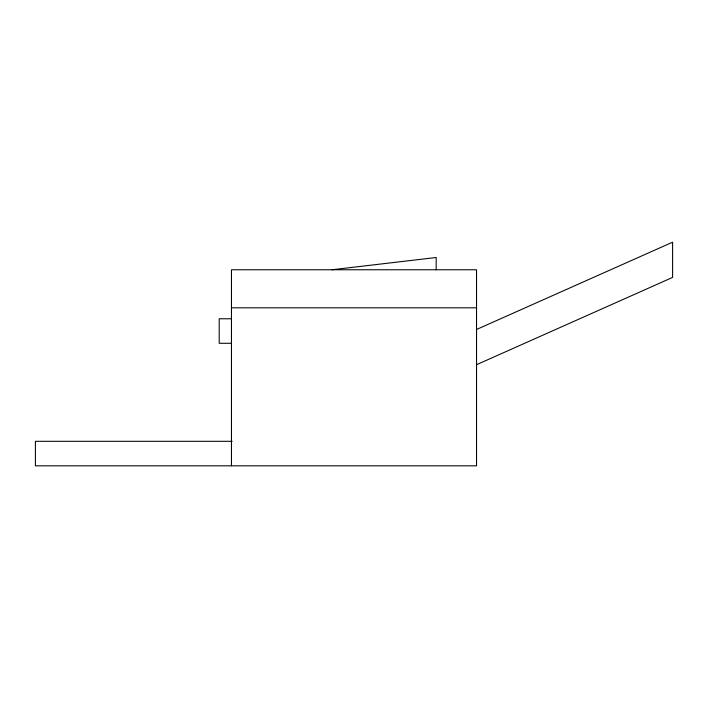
<?xml version="1.0" encoding="UTF-8"?>
<svg xmlns="http://www.w3.org/2000/svg" width="708" height="708" viewBox="0 0 708 708"><rect width="100%" height="100%" fill="white"/><g stroke="black" fill="none" stroke-linecap="round" stroke-linejoin="round"><path stroke-width="1.06" d="M476.537 329.486L672.6 242.18L672.6 277.412L476.537 364.717M332.025 269.757L436.181 257.5L436.181 269.757M231.463 307.812L476.537 307.812M231.463 318.777L219.206 318.777L219.206 343.283L231.463 343.283M232.189 441.314L35.4 441.314L35.4 465.82L476.537 465.82L476.537 269.757L231.463 269.757L231.463 465.82"/></g></svg>
